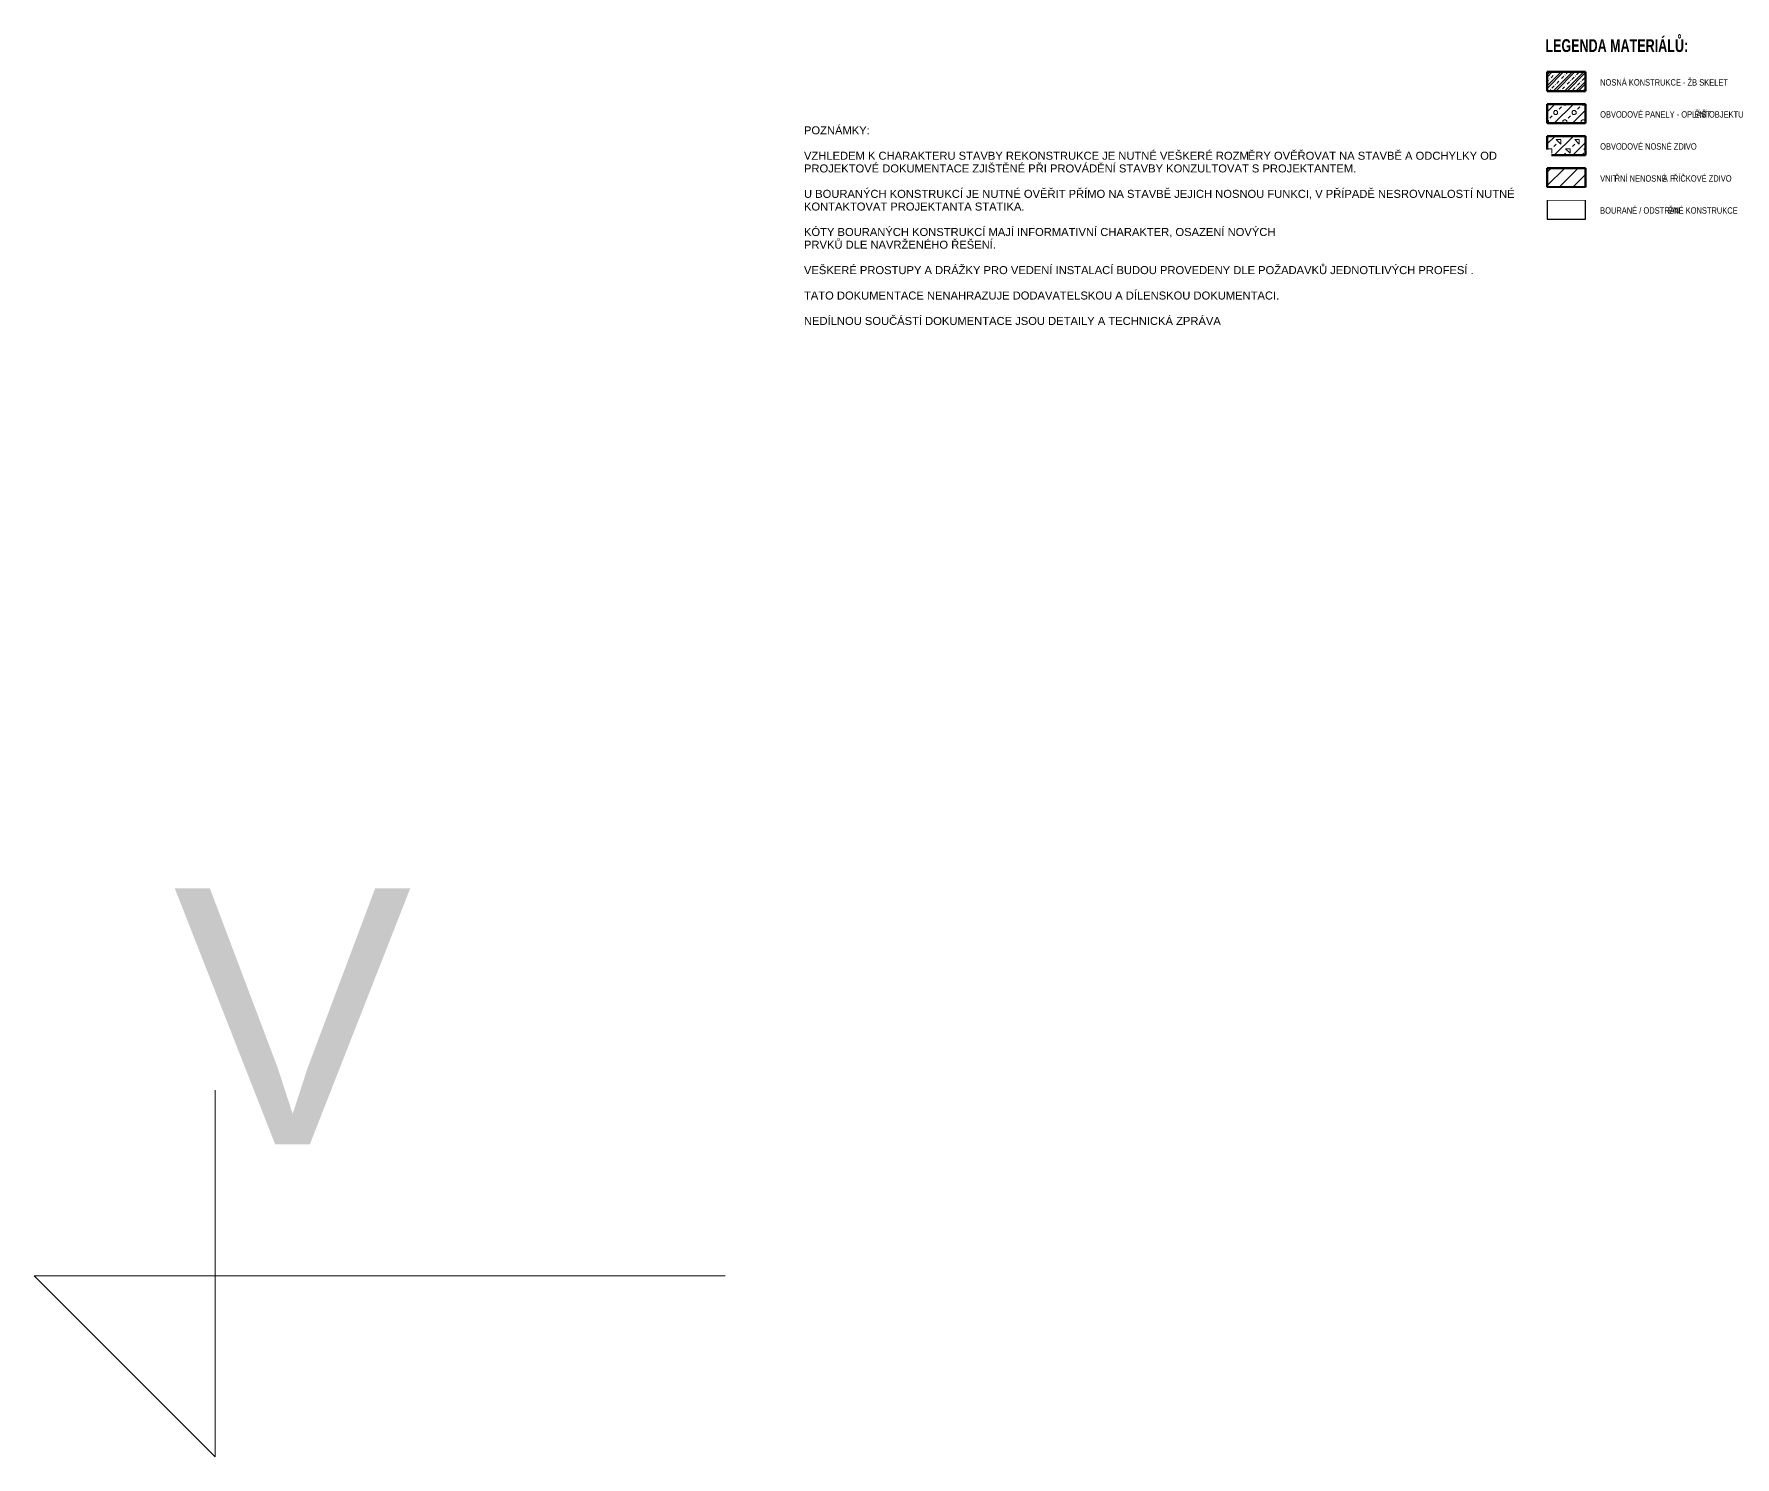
# Model space of a CAD drawing. Header units: millimetres. Extents: x 46521 to 257780, y -45352 to 20466.
# Drawn here: x 231216 to 257780, y -17447 to 4772 of the extents above; entities that cross this region are included whole.
import ezdxf

# ---------------------------------------------------------------- set-up
doc = ezdxf.new("R2010")
doc.units = ezdxf.units.MM
for name, color, linetype, lineweight in [('A-DETL', 90, 'Continuous', 13), ('A-DETL-GENF', 92, 'Continuous', 13), ('A-DETL-THIN', 151, 'Continuous', 13), ('A-DETL-WIDE', 214, 'Continuous', 70), ('G-ANNO-TEXT', 231, 'Continuous', 9)]:
    doc.layers.add(name, color=color, linetype=linetype, lineweight=lineweight)
doc.styles.add('Arial', font='arial.ttf', dxfattribs={"height": 125})
doc.styles.add('Arial_2', font='arial.ttf', dxfattribs={"width": 0.7, "height": 100})
doc.styles.add('Arial_4', font='arial.ttf', dxfattribs={"height": 4000})
doc.styles.add('Arial_B_1', font='arialbd.ttf', dxfattribs={"width": 0.7, "height": 200})

msp = doc.modelspace()

# ---------------------------------------------------------------- hatches: boundary and pattern name
at = {"layer": 'A-DETL-GENF'}
h = msp.add_hatch(dxfattribs=at)
h.set_pattern_fill('FP_216', style=0, pattern_type=2)
h.set_pattern_definition([(45, (252653.85, 0), (-88.3883, 88.3883), []), (45, (252691.35, 0), (-88.3883, 88.3883), []), (45, (252760.85, 0), (-88.3883, 88.3883), [50, -25, 5, -25])])
h.paths.add_polyline_path([(254847, 3879.4), (255447, 3879.4), (255447, 4179.4), (254847, 4179.4)])
h = msp.add_hatch(dxfattribs=at)
h.set_pattern_fill('FP_217', style=0, pattern_type=2)
h.set_pattern_definition([(45, (252725.7, 0), (-143.684, 143.684), []), (0, (252954.64, 67.3), (143.684, 143.684), [25.4, -261.968]), (45, (252980.04, 67.3), (-143.684, 143.684), [25.4, -177.8]), (90, (252998, 85.26), (-143.684, 143.684), [25.4, -261.968]), (135, (252998, 110.66), (-143.684, -143.684), [25.4, -177.8]), (0, (252954.64, 128.62), (143.684, 143.684), [25.4, -261.968]), (45, (252936.68, 110.66), (-143.684, 143.684), [25.4, -177.8]), (90, (252936.68, 85.26), (-143.684, 143.684), [25.4, -261.968]), (135, (252954.64, 67.3), (-143.684, -143.684), [25.4, -177.8]), (45, (253021.22, 151.85), (-143.684, 143.684), [50.8, -152.4])])
h.paths.add_polyline_path([(254847, 3379.4), (255447, 3379.4), (255447, 3679.4), (254847, 3679.4)])
h = msp.add_hatch(dxfattribs=at)
h.set_pattern_fill('FP_218', style=0, pattern_type=2)
h.set_pattern_definition([(45, (252653.85, 0), (-143.684, 143.684), []), (45, (252797.53, 0), (-143.684, 143.684), [50.8, -152.4]), (135, (252905.3, 35.92), (-143.684, -143.684), [101.6, -101.6]), (0, (252833.45, 107.76), (143.684, 143.684), [71.842, -215.526]), (90, (252905.3, 35.92), (-143.684, 143.684), [71.842, -215.526])])
h.paths.add_polyline_path([(254847, 2879.4), (255447, 2879.4), (255447, 3179.4), (254847, 3179.4)])
h = msp.add_hatch(dxfattribs=at)
h.set_pattern_fill('FP_10', style=0, pattern_type=2)
h.set_pattern_definition([(45, (252653.85, 0), (-106.066, 106.066), [])])
h.paths.add_polyline_path([(254847, 2379.4), (255447, 2379.4), (255447, 2679.4), (254847, 2679.4)])

# ---------------------------------------------------------------- linework, layer by layer
at = {"layer": 'A-DETL', "color": 51, "lineweight": 25}
for p, q in [((255447, 2179.4), (254847, 2179.4)), ((254847, 2179.4), (254847, 1879.4)), ((255447, 1879.4), (255447, 2179.4)), ((254847, 1879.4), (255447, 1879.4))]:
    msp.add_line(p, q, dxfattribs=at)
at = {"layer": 'A-DETL-THIN', "lineweight": 9}
for p, q in [((234044.2, -17446.6), (234044.2, -11716.7)), ((242007.7, -14618.2), (231215.8, -14618.2)), ((231215.8, -14618.2), (234044.2, -17446.6))]:
    msp.add_line(p, q, dxfattribs=at)
at = {"layer": 'A-DETL-WIDE'}
for p, q in [((255447, 4179.4), (254847, 4179.4)), ((254847, 4179.4), (254847, 3879.4)), ((255447, 3879.4), (255447, 4179.4)), ((254847, 3879.4), (255447, 3879.4)), ((255447, 3679.4), (254847, 3679.4)), ((254847, 3679.4), (254847, 3379.4)), ((255447, 3379.4), (255447, 3679.4)), ((254847, 3379.4), (255447, 3379.4)), ((255447, 3179.4), (254847, 3179.4)), ((254847, 3179.4), (254847, 2879.4)), ((255447, 2879.4), (255447, 3179.4)), ((254847, 2879.4), (255447, 2879.4)), ((255447, 2679.4), (254847, 2679.4)), ((254847, 2679.4), (254847, 2379.4)), ((255447, 2379.4), (255447, 2679.4)), ((254847, 2379.4), (255447, 2379.4))]:
    msp.add_line(p, q, dxfattribs=at)

# ---------------------------------------------------------------- texts
at = {"layer": 'G-ANNO-TEXT', "color": 7, "lineweight": 25, "attachment_point": 1}
for s, insert, char_height, width, style in [('LEGENDA MATERIÁL', (254820, 4691.6), 200, 2452.362, 'Arial_B_1'), ('Ů:', (256843.4, 4691.6), 200, 249.726, 'Arial_B_1'), ('NOSNÁ KONSTRUKCE - ŽB SKELET', (255673.8, 4067.4), 100, 2062.341, 'Arial_2'), ('OBVODOVÉ PANELY - OPLÁŠT', (255673.8, 3567.4), 100, 1784.556, 'Arial_2'), ('ĚNÍ OBJEKTU', (257146.2, 3567.4), 100, 794.071, 'Arial_2'), ('OBVODOVÉ NOSNÉ ZDIVO', (255673.8, 3067.4), 100, 1554.472, 'Arial_2')]:
    msp.add_mtext(s, dxfattribs=dict(at, insert=insert, char_height=char_height, width=width, style=style))
at = {"layer": 'G-ANNO-TEXT', "color": 7, "char_height": 125, "attachment_point": 1, "style": 'Arial', "bg_fill": 3, "box_fill_scale": 1.25, "bg_fill_color": 256, "bg_fill_true_color": 13158600, "bg_fill_transparency": 0}
for s, insert, width in [('POZNÁMKY:', (243240.2, 3331.3), 1238.607), ('VZHLEDEM K CHARAKTERU STAVBY REKONSTRUKCE JE NUTNÉ VEŠKERÉ ROZM', (243240.2, 2934.4), 8401.685), ('KÓTY BOURANÝCH KONSTRUKCÍ MAJÍ INFORMATIVNÍ CHARAKTER, OSAZENÍ NOVÝCH', (243240.2, 1743.8), 8918.773), ('VEŠKERÉ PROSTUPY A DRÁŽKY PRO VEDENÍ INSTALACÍ BUDOU PROVEDENY DLE POŽADAVKŮ JEDNOTLIVÝCH PROFESÍ .', (243240.2, 1148.5), 12658.646), ('TATO DOKUMENTACE NENAHRAZUJE DODAVATELSKOU A DÍLENSKOU DOKUMENTACI.', (243240.2, 751.6), 8982.908), ('NEDÍLNOU SOUČÁSTÍ DOKUMENTACE JSOU DETAILY A TECHNICKÁ ZPRÁVA', (243240.2, 354.7), 7884.597)]:
    msp.add_mtext(s, dxfattribs=dict(at, insert=insert, width=width))
at = {"layer": 'G-ANNO-TEXT', "color": 7, "insert": (233389.4, -8567.2), "char_height": 4000, "width": 4649.787, "attachment_point": 1, "style": 'Arial_4'}
msp.add_mtext('\\fArial|b0|i0|c238|p34|;V', dxfattribs=at)

# ---------------------------------------------------------------- next in the draw order: texts
at = {"layer": 'G-ANNO-TEXT', "color": 7, "char_height": 125, "attachment_point": 1, "style": 'Arial', "bg_fill": 3, "box_fill_scale": 1.25, "bg_fill_color": 256, "bg_fill_true_color": 13158600, "bg_fill_transparency": 0}
for s, insert, width in [('ĚRY OVĚŘOVAT NA STAVBĚ A ODCHYLKY OD', (250172.3, 2934.4), 4709.914), ('U BOURANÝCH KONSTRUKCÍ JE NUTNÉ OVĚŘIT PŘÍMO NA STAVBĚ JEJICH NOSNOU FUNKCI, V PŘÍPADĚ NESROVNALOSTÍ NUTNÉ', (243240.2, 2339.1), 13456.325), ('PRVKŮ DLE NAVRŽENÉHO ŘEŠENÍ.', (243240.2, 1545.3), 3623.628)]:
    msp.add_mtext(s, dxfattribs=dict(at, insert=insert, width=width))

# ---------------------------------------------------------------- next in the draw order: texts
for s, insert, width in [('PROJEKTOVÉ DOKUMENTACE ZJIŠTĚNÉ PŘI PROVÁDĚNÍ STAVBY KONZULTOVAT S PROJEKTANTEM.', (243240.2, 2736), 10454.005), ('KONTAKTOVAT PROJEKTANTA STATIKA. ', (243240.2, 2140.6), 4248.944)]:
    msp.add_mtext(s, dxfattribs=dict(at, insert=insert, width=width))
at = {"layer": 'G-ANNO-TEXT', "color": 7, "lineweight": 25, "char_height": 100, "attachment_point": 1, "style": 'Arial_2'}
for s, insert, width in [('VNIT', (255673.8, 2567.4), 274.979), ('ŘNÍ NENOSNÉ ', (255900.7, 2567.4), 872.637), (' A P', (256620.7, 2567.4), 230.084), ('ŘÍČKOVÉ ZDIVO', (256810.5, 2567.4), 945.59), ('BOURANÉ / ODSTRAN', (255673.8, 2067.4), 1287.911), ('ĚNÉ KONSTRUKCE', (256736.5, 2067.4), 1122.362)]:
    msp.add_mtext(s, dxfattribs=dict(at, insert=insert, width=width))

doc.saveas('drawing.dxf')
